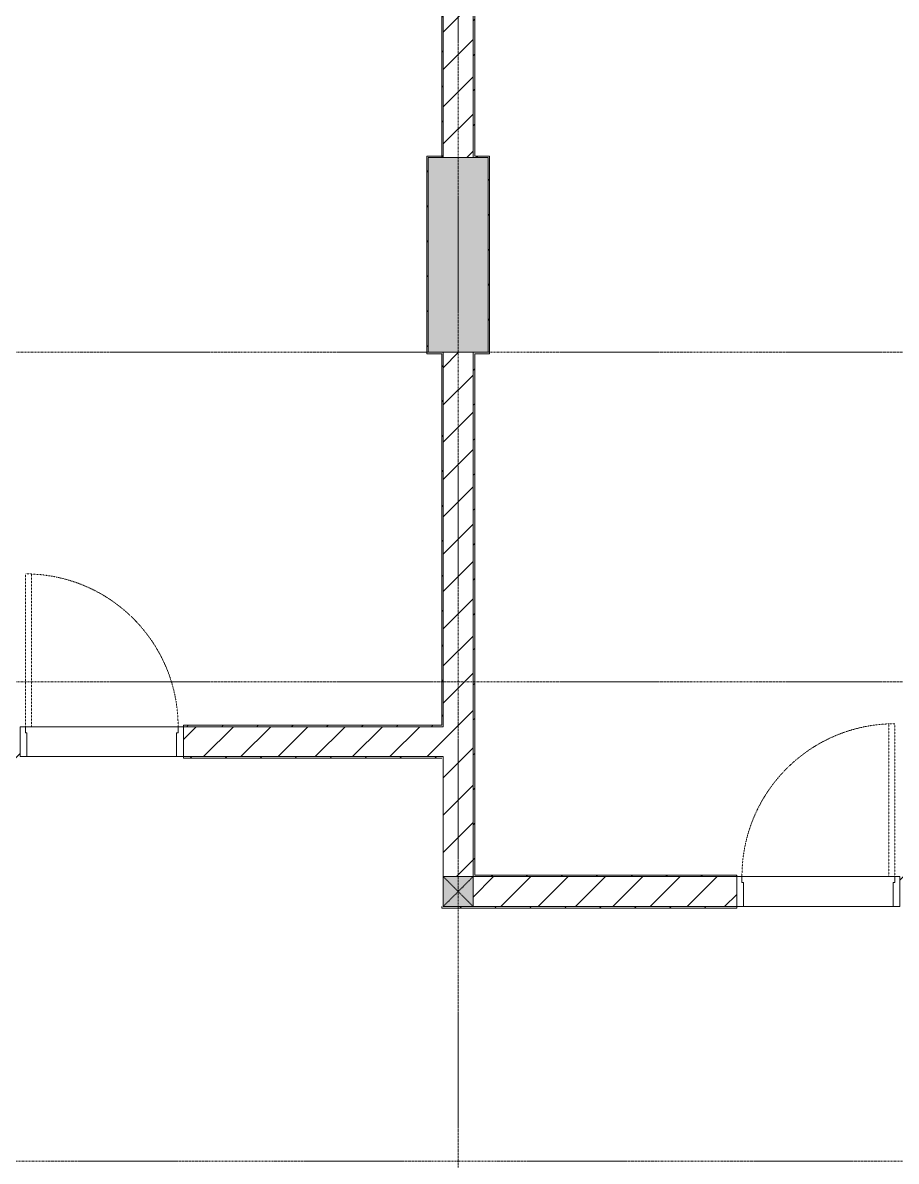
# Model space of a CAD drawing. Header units: millimetres. Extents: x 5359 to 218750, y -16347 to 109893.
# Drawn here: x 88845 to 94678, y 33837 to 41437 of the extents above; entities that cross this region are included whole.
import ezdxf

# ---------------------------------------------------------------- set-up
doc = ezdxf.new("R2010")
doc.units = ezdxf.units.MM
for name, pattern in [('Dash', [6, 3, -3]), ('Grid Line', [22.225, 12.7, -3.175, 3.175, -3.175]), ('NET VAN', [1.06, 0.53, -0.53])]:
    doc.linetypes.add(name, pattern=pattern)
for name, color, linetype, lineweight in [('0-1', 7, 'Continuous', 5), ('A-DETL-GENF-2', 9, 'NET VAN', 9), ('A-DOOR', 31, 'Continuous', 9), ('A-DOOR-FRAM', 31, 'Continuous', 9), ('A-FLOR', 192, 'Continuous', 9), ('A-FLOR-1', 9, 'Continuous', 9), ('A-WALL', 113, 'Continuous', 9), ('A-WALL-3', 113, 'Continuous', 18), ('A-WALL-PATT-2', 9, 'Continuous', 9), ('A-WALL-PATT-3', 111, 'Continuous', 9), ('I-WALL-1', 53, 'Continuous', 18), ('I-WALL-3', 2, 'Continuous', 18), ('S-COLS', 52, 'Continuous', 9), ('S-COLS-1', 253, 'Continuous', 5), ('S-COLS-2', 53, 'Continuous', 18), ('S-COLS-4', 52, 'Continuous', 18), ('S-COLS-5', 52, 'Dash', 9), ('S-COLS-HDLN', 52, 'Dash', 9), ('S-GRID-1', 1, 'Grid Line', 9)]:
    doc.layers.add(name, color=color, linetype=linetype, lineweight=lineweight)
pattern_1 = [(45, (0, 0), (-116.67262, 116.67262), [])]
pattern_2 = [(45, (0, 0), (-124.4508, 124.4508), [])]

# ---------------------------------------------------------------- blocks, each defined once
blk = doc.blocks.new('NCV_TKTC_KET CAU_rvt-1-TKCS_MB ĐỊNH VỊ CỔNG-HÀNG RÀO')
at = {"layer": 'S-COLS-1'}
blk.add_hatch(color=256, dxfattribs=at).paths.add_polyline_path([(91952.6, 39236.9), (91952.6, 40536.9), (91552.6, 40536.9), (91552.6, 39236.9)])
at = {"layer": 'S-COLS-2'}
for p, q in [((91952.6, 40536.9), (91552.6, 40536.9)), ((91552.6, 40536.9), (91552.6, 39236.9)), ((91952.6, 39236.9), (91952.6, 40536.9)), ((91552.6, 39236.9), (91952.6, 39236.9))]:
    blk.add_line(p, q, dxfattribs=at)
blk = doc.blocks.new('NCV_TKTC_TANG 1_rvt-1-TKCS_MB ĐỊNH VỊ CỔNG-HÀNG RÀO')
at = {"layer": 'A-WALL-PATT-2'}
h = blk.add_hatch(dxfattribs=at)
h.set_pattern_fill('FP_3', color=256, style=0, pattern_type=2)
h.set_pattern_definition(pattern_1)
h.paths.add_polyline_path([(91642.6, 40536.9), (91652.6, 40536.9), (91652.6, 43826.9), (91642.6, 43826.9), (91642.6, 40546.9)])
h = blk.add_hatch(dxfattribs=at)
h.set_pattern_fill('FP_3', color=256, style=0, pattern_type=2)
h.set_pattern_definition(pattern_1)
h.paths.add_polyline_path([(91852.6, 40536.9), (91862.6, 40536.9), (91862.6, 43826.9), (91852.6, 43826.9), (91852.6, 40855.3)])
h = blk.add_hatch(dxfattribs=at)
h.set_pattern_fill('FP_3', color=256, style=0, pattern_type=2)
h.set_pattern_definition(pattern_1)
h.paths.add_polyline_path([(91552.6, 40536.9), (91642.6, 40536.9), (91642.6, 40546.9), (91542.6, 40546.9), (91542.6, 40536.9)])
h = blk.add_hatch(dxfattribs=at)
h.set_pattern_fill('FP_3', color=256, style=0, pattern_type=2)
h.set_pattern_definition(pattern_1)
h.paths.add_polyline_path([(91552.6, 39227.4), (91552.6, 40536.9), (91542.6, 40536.9), (91542.6, 39227.4)])
h = blk.add_hatch(dxfattribs=at)
h.set_pattern_fill('FP_3', color=256, style=0, pattern_type=2)
h.set_pattern_definition(pattern_1)
h.paths.add_polyline_path([(91962.6, 40536.9), (91962.6, 40546.9), (91862.6, 40546.9), (91862.6, 40536.9), (91952.6, 40536.9)])
h = blk.add_hatch(dxfattribs=at)
h.set_pattern_fill('FP_3', color=256, style=0, pattern_type=2)
h.set_pattern_definition(pattern_1)
h.paths.add_polyline_path([(91962.6, 39226.9), (91962.6, 40536.9), (91952.6, 40536.9), (91952.6, 39226.9)])
h = blk.add_hatch(dxfattribs=at)
h.set_pattern_fill('FP_3', color=256, style=0, pattern_type=2)
h.set_pattern_definition(pattern_1)
h.paths.add_polyline_path([(91642.6, 36737.8), (91652.6, 36737.8), (91652.6, 39227.4), (91642.6, 39227.4), (91642.6, 36747.8)])
h = blk.add_hatch(dxfattribs=at)
h.set_pattern_fill('FP_3', color=256, style=0, pattern_type=2)
h.set_pattern_definition(pattern_1)
h.paths.add_polyline_path([(91852.6, 35746.9), (91862.6, 35746.9), (91862.6, 39226.9), (91852.6, 39226.9), (91852.6, 36910.3)])
h = blk.add_hatch(dxfattribs=at)
h.set_pattern_fill('FP_3', color=256, style=0, pattern_type=2)
h.set_pattern_definition(pattern_1)
h.paths.add_polyline_path([(90089.1, 36737.8), (91642.6, 36737.8), (91642.6, 36747.8), (89917.5, 36747.8), (89917.5, 36737.8)])
h.paths.add_polyline_path([(88827.5, 36737.8), (88827.5, 36747.8), (88687.6, 36747.8), (88687.6, 36737.8)])
h = blk.add_hatch(dxfattribs=at)
h.set_pattern_fill('FP_3', color=256, style=0, pattern_type=2)
h.set_pattern_definition(pattern_1)
h.paths.add_polyline_path([(94852.6, 35736.9), (94852.6, 35746.9), (94702.4, 35746.9), (94702.4, 35736.9)])
h.paths.add_polyline_path([(92510, 35736.9), (93612.4, 35737.4), (93612.4, 35746.9), (91852.6, 35746.9), (91852.6, 35736.9)])
at = {"layer": 'A-FLOR-1'}
for p, q in [((88862.5, 36737.8), (89882.5, 36737.8)), ((89882.5, 36737.8), (88862.5, 36737.8)), ((88872.5, 36537.8), (89872.5, 36537.8)), ((94667.4, 35737.4), (93647.4, 35737.4)), ((93647.4, 35736.9), (94667.4, 35736.9)), ((93657.4, 35537.4), (94657.4, 35537.4))]:
    blk.add_line(p, q, dxfattribs=at)
at = {"layer": 'I-WALL-1'}
for p, q in [((91642.6, 43826.9), (91642.6, 40546.9)), ((91652.6, 40536.9), (91652.6, 43826.9)), ((91852.6, 43826.9), (91852.6, 40536.9)), ((91862.6, 40546.9), (91862.6, 43826.9)), ((91642.6, 40546.9), (91542.6, 40546.9)), ((91542.6, 40546.9), (91542.6, 40536.9)), ((91542.6, 40536.9), (91542.6, 39227.4)), ((91552.6, 40536.9), (91642.6, 40536.9)), ((91552.6, 39237.4), (91552.6, 40536.9)), ((91642.6, 40536.9), (91652.6, 40536.9)), ((91852.6, 40536.9), (91862.6, 40536.9)), ((91962.6, 40546.9), (91862.6, 40546.9)), ((91862.6, 40536.9), (91952.6, 40536.9)), ((91952.6, 40536.9), (91952.6, 39236.9)), ((91962.6, 40536.9), (91962.6, 40546.9)), ((91962.6, 39226.9), (91962.6, 40536.9)), ((91542.6, 39227.4), (91552.6, 39227.4)), ((91652.6, 39237.4), (91552.6, 39237.4)), ((91552.6, 39227.4), (91642.6, 39227.4)), ((91642.6, 39227.4), (91642.6, 36747.8)), ((91652.6, 39227.4), (91652.6, 39237.4)), ((91652.6, 36737.8), (91652.6, 39227.4)), ((91952.6, 39236.9), (91852.6, 39236.9)), ((91852.6, 39236.9), (91852.6, 39226.9)), ((91852.6, 39226.9), (91852.6, 35746.9)), ((91862.6, 39226.9), (91952.6, 39226.9)), ((91862.6, 35746.9), (91862.6, 39226.9)), ((91952.6, 39226.9), (91962.6, 39226.9)), ((91642.6, 36747.8), (89917.5, 36747.8)), ((89917.5, 36747.8), (89917.5, 36737.8)), ((89917.5, 36737.8), (91642.6, 36737.8)), ((91642.6, 36737.8), (91652.6, 36737.8)), ((91852.6, 35746.9), (91852.6, 35736.9)), ((91852.6, 35736.9), (93612.4, 35736.9)), ((93612.4, 35746.9), (91862.6, 35746.9)), ((93612.4, 35737.4), (93612.4, 35746.9))]:
    blk.add_line(p, q, dxfattribs=at)
blk = doc.blocks.new('FD_05 - FD_05-1000x2200mm-835434-TKCS_MB ĐỊNH VỊ CỔNG-HÀNG RÀO')
at = {"layer": 'A-DETL-GENF-2'}
for p, q in [((470, 100), (470, 1120)), ((470, 1120), (510, 1120)), ((510, 1120), (510, 100)), ((510, 100), (470, 100))]:
    blk.add_line(p, q, dxfattribs=at)
blk.add_arc((510, 100), 1020, 92.24747, 180, dxfattribs=at)
at = {"layer": 'A-DOOR-FRAM'}
for p, q in [((-510, 100), (-545, 100)), ((-545, 100), (-545, -100)), ((-510, 60), (-510, 100)), ((545, 100), (510, 100)), ((510, 100), (510, 60)), ((545, -100), (545, 100)), ((-500, 60), (-510, 60)), ((-500, -100), (-500, 60)), ((510, 60), (500, 60)), ((500, 60), (500, -100)), ((-545, -100), (-500, -100)), ((500, -100), (545, -100))]:
    blk.add_line(p, q, dxfattribs=at)
blk = doc.blocks.new('G1_SOF - BO TRU - 200x200-3050151-TKCS_MB ĐỊNH VỊ CỔNG-HÀNG RÀO')
at = {"layer": 'S-COLS-HDLN'}
for p, q in [((-100, 100), (100, -100)), ((100, 100), (-100, -100))]:
    blk.add_line(p, q, dxfattribs=at)
blk = doc.blocks.new('FD_05 - FD_05-1000x2200mm-835433-TKCS_MB ĐỊNH VỊ CỔNG-HÀNG RÀO')
at = {"layer": 'A-DETL-GENF-2'}
for p, q in [((510, -100), (470, -100)), ((470, -100), (470, -1120)), ((510, -1120), (510, -100)), ((470, -1120), (510, -1120))]:
    blk.add_line(p, q, dxfattribs=at)
blk.add_arc((510, -100), 1020, 180, 267.75253, dxfattribs=at)
at = {"layer": 'A-DOOR-FRAM'}
for p, q in [((-545, 100), (-500, 100)), ((-545, -100), (-545, 100)), ((-500, 100), (-500, -60)), ((500, 100), (545, 100)), ((500, -60), (500, 100)), ((545, 100), (545, -100)), ((-500, -60), (-510, -60)), ((-510, -60), (-510, -100)), ((510, -60), (500, -60)), ((510, -100), (510, -60)), ((-510, -100), (-545, -100)), ((545, -100), (510, -100))]:
    blk.add_line(p, q, dxfattribs=at)

msp = doc.modelspace()

# ---------------------------------------------------------------- hatches: boundary and pattern name
at = {"layer": 'A-WALL-PATT-3'}
h = msp.add_hatch(dxfattribs=at)
h.set_pattern_fill('FP_1', color=256, style=0, pattern_type=2)
h.set_pattern_definition(pattern_2)
h.paths.add_polyline_path([(91852.6, 40536.9), (91852.6, 43837), (91652.6, 43837), (91652.6, 40536.9)])
h = msp.add_hatch(dxfattribs=at)
h.set_pattern_fill('FP_1', color=256, style=0, pattern_type=2)
h.set_pattern_definition(pattern_2)
h.paths.add_polyline_path([(91852.6, 35737.4), (91852.6, 39237.4), (91652.6, 39237.4), (91652.6, 35737.4)])
h = msp.add_hatch(dxfattribs=at)
h.set_pattern_fill('FP_1', color=256, style=0, pattern_type=2)
h.set_pattern_definition(pattern_2)
h.paths.add_polyline_path([(83727.6, 36537.8), (87627.6, 36537.8), (87627.6, 36737.8), (83727.6, 36737.8)])
h.paths.add_polyline_path([(90089.1, 36537.8), (91652.6, 36537.8), (91652.6, 36737.8), (89917.5, 36737.8), (89917.5, 36537.8)])
h.paths.add_polyline_path([(87827.6, 36537.8), (88827.5, 36537.8), (88827.5, 36737.8), (87827.6, 36737.8)])
h = msp.add_hatch(dxfattribs=at)
h.set_pattern_fill('FP_32', color=256, style=0, pattern_type=2)
h.set_pattern_definition(pattern_1)
h.paths.add_polyline_path([(88827.5, 36527.8), (88827.5, 36537.8), (88677.6, 36537.8), (88677.6, 36527.8), (88825.3, 36527.8)])
h.paths.add_polyline_path([(91652.6, 36527.8), (91652.6, 36537.8), (89917.5, 36537.8), (89919.7, 36527.8), (91642.6, 36527.8)])
h = msp.add_hatch(dxfattribs=at)
h.set_pattern_fill('FP_1', color=256, style=0, pattern_type=2)
h.set_pattern_definition(pattern_2)
h.paths.add_polyline_path([(116113.4, 35537.4), (116252.6, 35537.4), (116252.6, 35737.4), (111452.6, 35737.4), (111452.6, 35537.4), (115508.2, 35537.4)])
h.paths.add_polyline_path([(108052.6, 35537.4), (108052.6, 35737.4), (104412.6, 35737.4), (104412.6, 35537.4), (107035.2, 35537.4)])
h.paths.add_polyline_path([(104212.6, 35537.4), (104212.6, 35737.4), (100052.6, 35737.4), (100052.6, 35537.4), (102193.5, 35537.4)])
h.paths.add_polyline_path([(108252.6, 35537.4), (111252.6, 35537.4), (111252.6, 35737.4), (108252.6, 35737.4)])
h.paths.add_polyline_path([(99852.6, 35537.4), (99852.6, 35737.4), (95052.4, 35737.4), (95052.4, 35537.4), (99772.6, 35537.4)])
h.paths.add_polyline_path([(94852.4, 35537.4), (94852.4, 35737.4), (94702.4, 35737.4), (94702.4, 35537.4)])
h.paths.add_polyline_path([(91852.6, 35537.4), (93612.4, 35537.4), (93612.4, 35737.4), (91852.6, 35737.4)])
h = msp.add_hatch(dxfattribs=at)
h.set_pattern_fill('FP_32', color=256, style=0, pattern_type=2)
h.set_pattern_definition(pattern_1)
h.paths.add_polyline_path([(104212.6, 35527.4), (104212.6, 35537.4), (94702.4, 35537.4), (94702.4, 35527.4), (104202.6, 35527.4)])
h.paths.add_polyline_path([(92510, 35527.4), (93612.4, 35527.4), (93612.4, 35537.4), (91642.6, 35537.4), (91642.6, 35527.4)])
at = {"layer": 'S-COLS-1'}
msp.add_hatch(color=256, dxfattribs=at).paths.add_polyline_path([(91652.6, 35537.4), (91852.6, 35537.4), (91852.6, 35737.4), (91652.6, 35737.4)])

# ---------------------------------------------------------------- linework, layer by layer
at = {"layer": 'A-FLOR'}
msp.add_line((91652.6, 35537.4), (91652.6, 35737.4), dxfattribs=at)
at = {"layer": 'A-WALL'}
for p, q in [((88862.5, 36737.8), (89882.5, 36737.8)), ((89872.5, 36537.8), (88872.5, 36537.8)), ((89917.5, 36537.8), (91652.6, 36537.8)), ((91652.6, 35737.4), (91852.6, 35737.4)), ((91852.6, 35737.4), (91852.6, 35537.4)), ((93647.4, 35737.4), (94667.4, 35737.4)), ((91852.6, 35537.4), (93612.4, 35537.4)), ((93612.4, 35537.4), (91852.6, 35537.4)), ((94657.4, 35537.4), (93657.4, 35537.4))]:
    msp.add_line(p, q, dxfattribs=at)
at = {"layer": 'A-WALL-3'}
for p, q in [((91652.6, 43837), (91652.6, 40536.9)), ((91852.6, 40536.9), (91852.6, 43837)), ((91652.6, 40536.9), (91852.6, 40536.9)), ((91652.6, 39237.4), (91652.6, 36737.8)), ((91852.6, 39237.4), (91652.6, 39237.4)), ((91852.6, 35737.4), (91852.6, 39237.4)), ((91652.6, 36737.8), (89917.5, 36737.8)), ((91652.6, 36527.8), (91652.6, 35737.4)), ((93612.4, 35737.4), (91852.6, 35737.4))]:
    msp.add_line(p, q, dxfattribs=at)
at = {"layer": 'I-WALL-3'}
for p, q in [((89917.5, 36537.8), (89917.5, 36527.8)), ((89917.5, 36527.8), (91642.6, 36527.8)), ((91652.6, 36527.8), (91652.6, 36537.8)), ((91642.6, 35537.4), (91642.6, 35527.4)), ((91642.6, 35527.4), (93612.4, 35527.4)), ((91852.6, 35537.4), (91652.6, 35537.4)), ((93612.4, 35527.4), (93612.4, 35537.4))]:
    msp.add_line(p, q, dxfattribs=at)
at = {"layer": 'S-COLS'}
for p, q in [((91852.6, 35737.4), (91652.6, 35737.4)), ((91852.6, 35537.4), (91852.6, 35737.4))]:
    msp.add_line(p, q, dxfattribs=at)
at = {"layer": 'S-COLS-4'}
for p, q in [((91652.6, 35737.4), (91652.6, 35537.4)), ((91652.6, 35537.4), (91852.6, 35537.4))]:
    msp.add_line(p, q, dxfattribs=at)
at = {"layer": 'S-GRID-1'}
for p, q in [((91752.6, 13102.5), (91752.6, 80482.7)), ((135474.6, 39236.9), (24837.1, 39236.9)), ((135474.6, 37036.9), (24837.1, 37036.9)), ((132680.6, 33836.9), (27631.1, 33836.9))]:
    msp.add_line(p, q, dxfattribs=at)

# ---------------------------------------------------------------- block references
at = {"layer": '0-1'}
for name in ['NCV_TKTC_KET CAU_rvt-1-TKCS_MB ĐỊNH VỊ CỔNG-HÀNG RÀO', 'NCV_TKTC_TANG 1_rvt-1-TKCS_MB ĐỊNH VỊ CỔNG-HÀNG RÀO']:
    msp.add_blockref(name, (0, 0), dxfattribs=at)
at = {"layer": 'A-DOOR', "rotation": 180}
msp.add_blockref('FD_05 - FD_05-1000x2200mm-835433-TKCS_MB ĐỊNH VỊ CỔNG-HÀNG RÀO', (89372.5, 36637.8), dxfattribs=at)
at = {"layer": 'A-DOOR'}
msp.add_blockref('FD_05 - FD_05-1000x2200mm-835434-TKCS_MB ĐỊNH VỊ CỔNG-HÀNG RÀO', (94157.4, 35637.4), dxfattribs=at)
at = {"layer": 'S-COLS-5'}
msp.add_blockref('G1_SOF - BO TRU - 200x200-3050151-TKCS_MB ĐỊNH VỊ CỔNG-HÀNG RÀO', (91752.6, 35637.4), dxfattribs=at)

doc.saveas('drawing.dxf')
